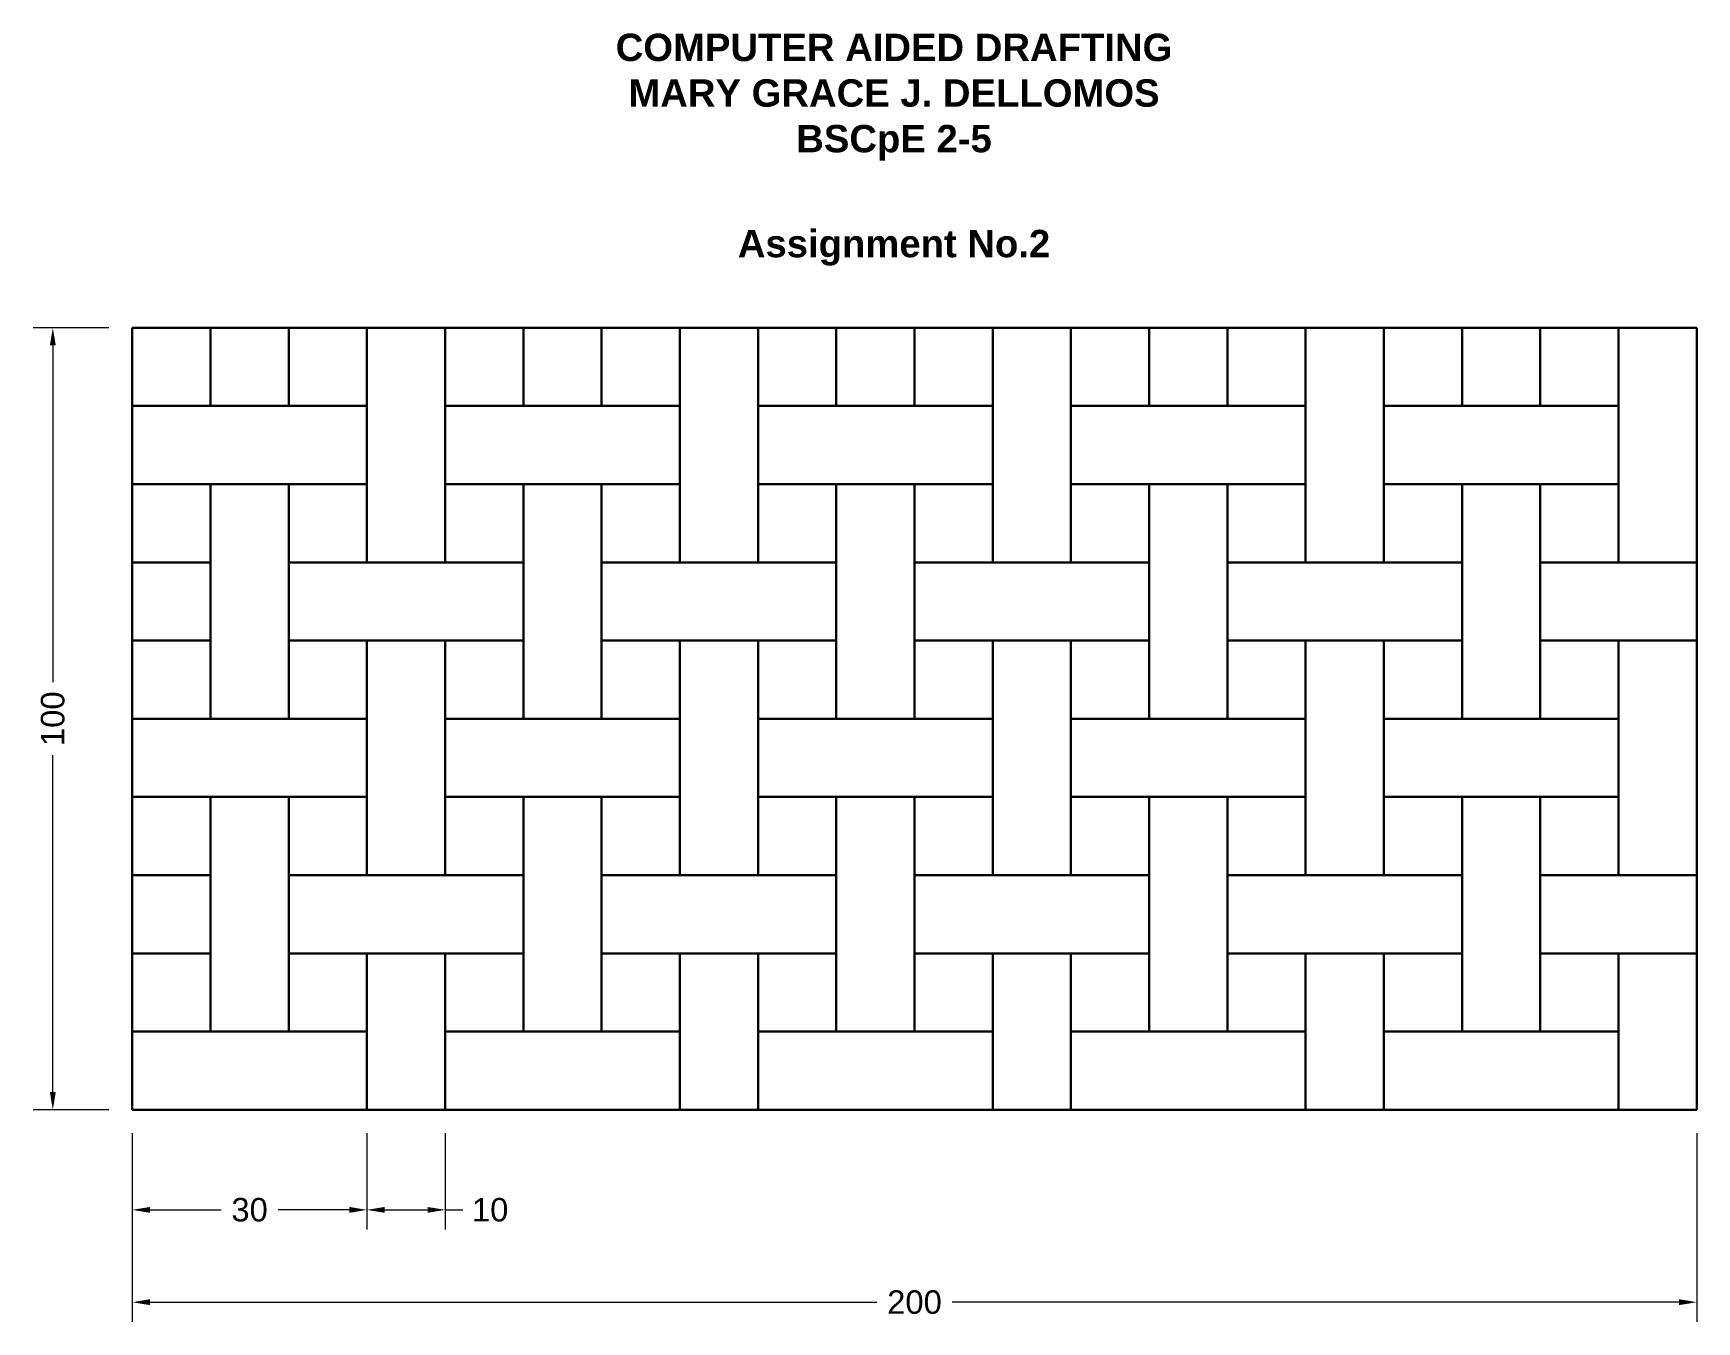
# Model space of a CAD drawing. Header units: millimetres. Extents: x -13 to 200, y -17 to 148.
import ezdxf

# ---------------------------------------------------------------- set-up
doc = ezdxf.new("R2010")
doc.units = ezdxf.units.MM
doc.styles.get("Standard").update_dxf_attribs({"font": 'arial.ttf'})
doc.dimstyles.new("Grace's", dxfattribs={"dimtxt": 3, "dimasz": 2.25, "dimexe": 2.5, "dimexo": 3, "dimgap": 1.5, "dimtad": 0, "dimdec": 0, "dimdsep": 46, "dimtxsty": 'Standard', "dimcen": 2.5, "dimadec": 0, "dimazin": 0, "dimtfac": 1, "dimtdec": 0, "dimtmove": 0, "dimatfit": 3, "dimfxl": 1, "dimlwd": 15, "dimlwe": 15, "dimarcsym": 0})

# ---------------------------------------------------------------- blocks, each defined once
blk = doc.blocks.new('*D0')
at = {"color": 0, "linetype": 'Continuous', "lineweight": 15, "transparency": 16777216}
for p, q in [((0, 7), (0, -17.11)), ((200, 7), (200, -17.11)), ((2.25, -14.61), (95.17, -14.61)), ((197.75, -14.61), (104.83, -14.61))]:
    blk.add_line(p, q, dxfattribs=at)
at = {"color": 0, "linetype": 'Continuous', "transparency": 16777216}
for points in [[(2.25, -14.23), (2.25, -14.98), (0, -14.61)], [(197.75, -14.23), (197.75, -14.98), (200, -14.61)]]:
    blk.add_solid(points, dxfattribs=at)
at = {"layer": 'Defpoints', "color": 0, "linetype": 'Continuous', "transparency": 16777216}
for p in [(0, 10), (200, 10), (200, -14.61)]:
    blk.add_point(p, dxfattribs=at)
at = {"color": 0, "linetype": 'Continuous', "lineweight": 30, "transparency": 16777216, "insert": (100, -14.61), "char_height": 3, "attachment_point": 5}
blk.add_mtext('200', dxfattribs=at)
blk = doc.blocks.new('*D1')
at = {"color": 0, "linetype": 'Continuous', "lineweight": 15, "transparency": 16777216}
for p, q in [((-3, 110), (-12.66, 110)), ((-10.16, 107.75), (-10.16, 64.67)), ((-10.16, 12.25), (-10.16, 55.33)), ((-3, 10), (-12.66, 10))]:
    blk.add_line(p, q, dxfattribs=at)
at = {"color": 0, "linetype": 'Continuous', "transparency": 16777216}
for points in [[(-10.53, 107.75), (-9.78, 107.75), (-10.16, 110)], [(-10.53, 12.25), (-9.78, 12.25), (-10.16, 10)]]:
    blk.add_solid(points, dxfattribs=at)
at = {"layer": 'Defpoints', "color": 0, "linetype": 'Continuous', "transparency": 16777216}
for p in [(0, 110), (-10.16, 10), (0, 10)]:
    blk.add_point(p, dxfattribs=at)
at = {"color": 0, "linetype": 'Continuous', "lineweight": 30, "transparency": 16777216, "insert": (-10.16, 60), "char_height": 3, "attachment_point": 5, "rotation": 90}
blk.add_mtext('100', dxfattribs=at)
blk = doc.blocks.new('*D2')
at = {"color": 0, "linetype": 'Continuous', "lineweight": 15, "transparency": 16777216}
for p, q in [((0, 7), (0, -5.3)), ((30, 7), (30, -5.3)), ((2.25, -2.8), (11.36, -2.8)), ((27.75, -2.8), (18.64, -2.8))]:
    blk.add_line(p, q, dxfattribs=at)
at = {"color": 0, "linetype": 'Continuous', "transparency": 16777216}
for points in [[(2.25, -2.43), (2.25, -3.18), (0, -2.8)], [(27.75, -2.43), (27.75, -3.18), (30, -2.8)]]:
    blk.add_solid(points, dxfattribs=at)
at = {"layer": 'Defpoints', "color": 0, "linetype": 'Continuous', "transparency": 16777216}
for p in [(0, 10), (30, 10), (30, -2.8)]:
    blk.add_point(p, dxfattribs=at)
at = {"color": 0, "linetype": 'Continuous', "lineweight": 30, "transparency": 16777216, "insert": (15, -2.8), "char_height": 3, "attachment_point": 5}
blk.add_mtext('30', dxfattribs=at)
blk = doc.blocks.new('*D3')
at = {"color": 0, "linetype": 'Continuous', "lineweight": 15, "transparency": 16777216}
for p, q in [((30, 7), (30, -5.3)), ((40, 7), (40, -5.3)), ((32.25, -2.8), (37.75, -2.8)), ((40, -2.8), (42.25, -2.8))]:
    blk.add_line(p, q, dxfattribs=at)
at = {"color": 0, "linetype": 'Continuous', "transparency": 16777216}
for points in [[(32.25, -2.43), (32.25, -3.18), (30, -2.8)], [(37.75, -2.43), (37.75, -3.18), (40, -2.8)]]:
    blk.add_solid(points, dxfattribs=at)
at = {"layer": 'Defpoints', "color": 0, "linetype": 'Continuous', "transparency": 16777216}
for p in [(30, 10), (40, 10), (40, -2.8)]:
    blk.add_point(p, dxfattribs=at)
at = {"color": 0, "linetype": 'Continuous', "lineweight": 30, "transparency": 16777216, "insert": (45.75, -2.8), "char_height": 3, "attachment_point": 5}
blk.add_mtext('10', dxfattribs=at)

msp = doc.modelspace()

# ---------------------------------------------------------------- linework, layer by layer
at = {"linetype": 'Continuous', "lineweight": 30}
for p, q in [((0, 10), (0, 110)), ((0, 110), (200, 110)), ((10, 100), (10, 110)), ((20, 100), (20, 110)), ((30, 80), (30, 110)), ((40, 80), (40, 110)), ((50, 100), (50, 110)), ((60, 100), (60, 110)), ((70, 80), (70, 110)), ((80, 80), (80, 110)), ((90, 100), (90, 110)), ((100, 100), (100, 110)), ((110, 80), (110, 110)), ((120, 80), (120, 110)), ((130, 100), (130, 110)), ((140, 100), (140, 110)), ((150, 80), (150, 110)), ((160, 80), (160, 110)), ((170, 100), (170, 110)), ((180, 100), (180, 110)), ((190, 80), (190, 110)), ((200, 10), (200, 110)), ((0, 100), (30, 100)), ((40, 100), (70, 100)), ((80, 100), (110, 100)), ((120, 100), (150, 100)), ((160, 100), (190, 100)), ((0, 90), (30, 90)), ((10, 60), (10, 90)), ((20, 60), (20, 90)), ((40, 90), (70, 90)), ((50, 60), (50, 90)), ((60, 60), (60, 90)), ((80, 90), (110, 90)), ((90, 60), (90, 90)), ((100, 60), (100, 90)), ((120, 90), (150, 90)), ((130, 60), (130, 90)), ((140, 60), (140, 90)), ((160, 90), (190, 90)), ((170, 60), (170, 90)), ((180, 60), (180, 90)), ((0, 80), (10, 80)), ((20, 80), (50, 80)), ((60, 80), (90, 80)), ((100, 80), (130, 80)), ((140, 80), (170, 80)), ((180, 80), (200, 80)), ((0, 70), (10, 70)), ((20, 70), (50, 70)), ((30, 40), (30, 70)), ((40, 40), (40, 70)), ((60, 70), (90, 70)), ((70, 40), (70, 70)), ((80, 40), (80, 70)), ((100, 70), (130, 70)), ((110, 40), (110, 70)), ((120, 40), (120, 70)), ((140, 70), (170, 70)), ((150, 40), (150, 70)), ((160, 40), (160, 70)), ((180, 70), (200, 70)), ((190, 40), (190, 70)), ((0, 60), (30, 60)), ((40, 60), (70, 60)), ((80, 60), (110, 60)), ((120, 60), (150, 60)), ((160, 60), (190, 60)), ((0, 50), (30, 50)), ((10, 20), (10, 50)), ((20, 20), (20, 50)), ((40, 50), (70, 50)), ((50, 20), (50, 50)), ((60, 20), (60, 50)), ((80, 50), (110, 50)), ((90, 20), (90, 50)), ((100, 20), (100, 50)), ((120, 50), (150, 50)), ((130, 20), (130, 50)), ((140, 20), (140, 50)), ((160, 50), (190, 50)), ((170, 20), (170, 50)), ((180, 20), (180, 50)), ((0, 40), (10, 40)), ((20, 40), (50, 40)), ((60, 40), (90, 40)), ((100, 40), (130, 40)), ((140, 40), (170, 40)), ((180, 40), (200, 40)), ((0, 30), (10, 30)), ((20, 30), (50, 30)), ((30, 10), (30, 30)), ((40, 10), (40, 30)), ((60, 30), (90, 30)), ((70, 10), (70, 30)), ((80, 10), (80, 30)), ((100, 30), (130, 30)), ((110, 10), (110, 30)), ((120, 10), (120, 30)), ((140, 30), (170, 30)), ((150, 10), (150, 30)), ((160, 10), (160, 30)), ((180, 30), (200, 30)), ((190, 10), (190, 30)), ((0, 20), (30, 20)), ((40, 20), (70, 20)), ((80, 20), (110, 20)), ((120, 20), (150, 20)), ((160, 20), (190, 20)), ((0, 10), (200, 10))]:
    msp.add_line(p, q, dxfattribs=at)

# ---------------------------------------------------------------- texts
at = {"insert": (0, 154.27), "char_height": 4, "attachment_point": 1}
msp.add_mtext_dynamic_manual_height_columns('\\pxsm1,qc,t5;{\\fArial|b1|i0|c0|p34;\\P\\H0.875x;COMPUTER AIDED DRAFTING\\PMARY GRACE J. DELLOMOS\\PBSCpE 2-5\\P\\psm1.3;\\PAssignment No.2}', width=194.7614, gutter_width=12.5, heights=[50.89], dxfattribs=at)

# ---------------------------------------------------------------- dimensions: what is measured, and where the dimension line sits
at = {"linetype": 'Continuous', "lineweight": 30}
dim = msp.add_linear_dim(base=(-10.16, 10), p1=(0, 110), p2=(0, 10), angle=90, dimstyle="Grace's", dxfattribs=at)
dim.commit()
dim.dimension.update_dxf_attribs({"geometry": '*D1', "text_midpoint": (-10.16, 60)})
for base, p1, p2, picture, middle in [((200, -14.61), (0, 10), (200, 10), '*D0', (100, -14.61)), ((30, -2.8), (0, 10), (30, 10), '*D2', (15, -2.8)), ((40, -2.8), (30, 10), (40, 10), '*D3', (45.75, -2.8))]:
    dim = msp.add_linear_dim(base=base, p1=p1, p2=p2, dimstyle="Grace's", dxfattribs=at)
    dim.commit()
    dim.dimension.update_dxf_attribs({"geometry": picture, "text_midpoint": middle})

doc.saveas('drawing.dxf')
